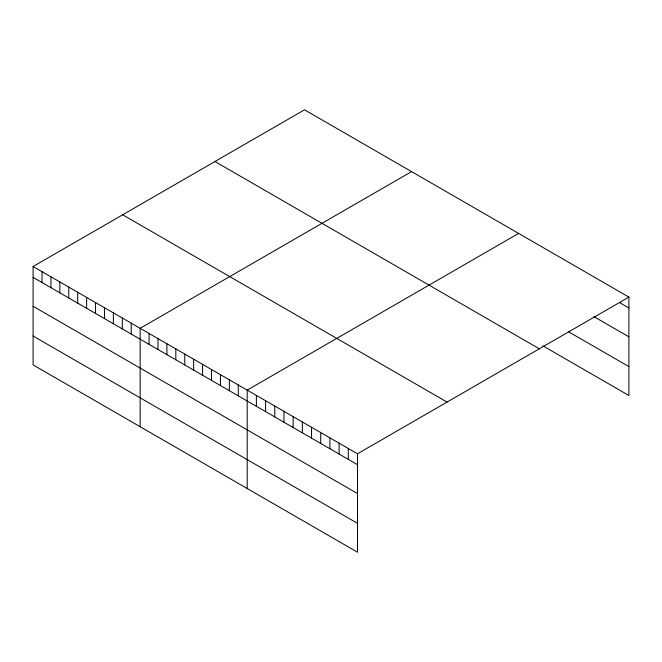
<?xml version="1.0" encoding="UTF-8"?>
<svg xmlns="http://www.w3.org/2000/svg" width="662" height="662" viewBox="0 0 662 662"><rect width="100%" height="100%" fill="white"/><g stroke="black" fill="none" stroke-linecap="round" stroke-linejoin="round"><path stroke-width="0.99" d="M33.1 266.505L357.488 453.793L357.488 552.191L33.1 364.911L33.1 266.505L304.512 109.809L628.9 297.089L628.9 395.495L542.84 345.804M411.565 171.615L140.145 328.311L140.145 426.709M518.611 233.413L247.191 390.117L247.191 488.515M357.488 453.793L628.9 297.089M619.706 302.666L628.9 307.971M593.806 316.593L628.9 336.85M568.741 331.877L628.9 366.607M214.951 161.52L539.331 348.8M122.669 214.794L447.049 402.082M33.1 277.386L357.488 464.674M33.1 306.274L357.488 493.554M33.1 336.031L357.488 523.311M348.295 448.48L348.295 459.362M339.101 443.176L339.101 454.058M329.916 437.872L329.916 448.753M320.722 432.567L320.722 443.449M311.529 427.255L311.529 438.136M302.344 421.951L302.344 432.832M293.15 416.646L293.15 427.528M283.957 411.342L283.957 422.224M274.771 406.029L274.771 416.911M265.578 400.725L265.578 411.607M256.384 395.421L256.384 406.303M238.27 384.961L238.27 395.843M229.35 379.814L229.35 390.696M220.429 374.667L220.429 385.549M211.509 369.512L211.509 380.393M202.589 364.365L202.589 375.246M193.668 359.209L193.668 370.091M184.748 354.062L184.748 364.944M175.827 348.915L175.827 359.797M166.907 343.76L166.907 354.642M157.986 338.613L157.986 349.495M149.066 333.458L149.066 344.339M131.225 323.164L131.225 334.045M122.305 318.008L122.305 328.89M113.384 312.861L113.384 323.743M104.464 307.706L104.464 318.587M95.543 302.559L95.543 313.44M86.623 297.412L86.623 308.293M77.702 292.256L77.702 303.138M68.782 287.109L68.782 297.991M59.861 281.962L59.861 292.844M50.941 276.807L50.941 287.689M42.02 271.66L42.02 282.542"/></g></svg>
